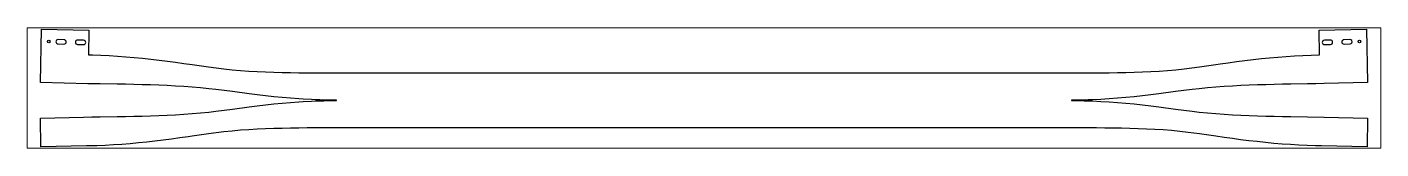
# Paper-space layout 'Layout1' of a CAD drawing. Header units: millimetres. Extents: x 0 to 257, y 86 to 109.
# The model-space entities are those that its viewports show. They can reach past a viewport. Long polylines and large blocks are cut down to what shows.
import ezdxf

# ---------------------------------------------------------------- set-up
doc = ezdxf.new("R2010")
doc.units = ezdxf.units.MM
doc.header["$LTSCALE"] = 25
doc.layers.add('3_Pezzi', color=7, linetype='Continuous')
doc.layers.add('5_Bulloni', color=7, linetype='Continuous')

msp = doc.modelspace()

# ---------------------------------------------------------------- linework, layer by layer
at = {"layer": '3_Pezzi', "color": 3, "linetype": 'Continuous'}
for p, q in [((0, 13), (2.8, 143)), ((2.8, 143), (117.9, 140.5)), ((117.9, 140.5), (116.7, 80.4)), ((3099.9, 140.5), (3215, 143)), ((3101.2, 80.4), (3099.9, 140.5)), ((3215, 143), (3217.8, 13)), ((116.7, 80.4), (126.8, 80.2)), ((126.8, 80.2), (147, 79.5)), ((147, 79.5), (167.1, 78.5)), ((167.1, 78.5), (187.3, 77.3)), ((187.3, 77.3), (207.5, 75.9)), ((207.5, 75.9), (227.6, 74.2)), ((227.6, 74.2), (247.7, 72.3)), ((247.7, 72.3), (267.8, 70.1)), ((267.8, 70.1), (287.9, 67.8)), ((287.9, 67.8), (307.9, 65.3)), ((2899.9, 64), (2919.9, 66.6)), ((2919.9, 66.6), (2940, 69)), ((2940, 69), (2960.1, 71.2)), ((2960.1, 71.2), (2980.2, 73.3)), ((2980.2, 73.3), (3000.3, 75.1)), ((3000.3, 75.1), (3020.5, 76.6)), ((3020.5, 76.6), (3040.6, 78)), ((3040.6, 78), (3060.8, 79)), ((3060.8, 79), (3081, 79.9)), ((3081, 79.9), (3101.2, 80.4)), ((307.9, 65.3), (328, 62.6)), ((328, 62.6), (348, 59.8)), ((348, 59.8), (368, 56.9)), ((368, 56.9), (407.9, 51.1)), ((407.9, 51.1), (445.1, 46.4)), ((445.1, 46.4), (465.2, 44.3)), ((465.2, 44.3), (485.4, 42.5)), ((485.4, 42.5), (505.6, 41.1)), ((505.6, 41.1), (526, 40)), ((526, 40), (546.2, 39.1)), ((546.2, 39.1), (566.4, 38.4)), ((566.4, 38.4), (586.6, 37.9)), ((586.6, 37.9), (606.8, 37.5)), ((606.8, 37.5), (627, 37.1)), ((627, 37.1), (637.1, 37)), ((637.1, 37), (657.3, 36.8)), ((657.3, 36.8), (677.5, 36.7)), ((677.5, 36.7), (717.9, 36.5)), ((717.9, 36.5), (2500, 36.5)), ((2500, 36.5), (2520.2, 36.6)), ((2520.2, 36.6), (2530.3, 36.6)), ((2530.3, 36.6), (2550.5, 36.7)), ((2550.5, 36.7), (2570.7, 36.9)), ((2570.7, 36.9), (2590.9, 37.1)), ((2590.9, 37.1), (2611.1, 37.5)), ((2611.1, 37.5), (2631.3, 37.9)), ((2631.3, 37.9), (2651.5, 38.4)), ((2651.5, 38.4), (2671.6, 39.1)), ((2671.6, 39.1), (2692, 40)), ((2692, 40), (2712.3, 41.1)), ((2712.3, 41.1), (2732.5, 42.5)), ((2732.5, 42.5), (2752.6, 44.3)), ((2752.6, 44.3), (2772.7, 46.4)), ((2772.7, 46.4), (2809.9, 51.1)), ((2809.9, 51.1), (2849.9, 56.9)), ((2849.9, 56.9), (2859.9, 58.4)), ((2859.9, 58.4), (2879.9, 61.2)), ((2879.9, 61.2), (2899.9, 64)), ((115.1, 10.5), (0, 13)), ((145.4, 10), (115.1, 10.5)), ((185.9, 9.3), (145.4, 10)), ((206.1, 8.9), (185.9, 9.3)), ((226.3, 8.5), (206.1, 8.9)), ((246.6, 8), (226.3, 8.5)), ((266.8, 7.4), (246.6, 8)), ((287, 6.7), (266.8, 7.4)), ((307.3, 5.8), (287, 6.7)), ((327.6, 4.7), (307.3, 5.8)), ((347.8, 3.5), (327.6, 4.7)), ((368, 2), (347.8, 3.5)), ((388.2, 0.3), (368, 2)), ((408.3, -1.7), (388.2, 0.3)), ((2829.6, 0.3), (2809.5, -1.7)), ((2849.8, 2), (2829.6, 0.3)), ((2870, 3.5), (2849.8, 2)), ((2890.2, 4.7), (2870, 3.5)), ((2910.5, 5.8), (2890.2, 4.7)), ((2930.8, 6.7), (2910.5, 5.8)), ((2951, 7.4), (2930.8, 6.7)), ((2971.3, 8), (2951, 7.4)), ((2991.5, 8.5), (2971.3, 8)), ((3011.8, 8.9), (2991.5, 8.5)), ((3032, 9.3), (3011.8, 8.9)), ((3072.4, 10), (3032, 9.3)), ((3092.6, 10.4), (3072.4, 10)), ((3112.8, 10.7), (3092.6, 10.4)), ((3217.8, 13), (3112.8, 10.7)), ((425.5, -3.5), (408.3, -1.7)), ((445.6, -5.9), (425.5, -3.5)), ((465.7, -8.4), (445.6, -5.9)), ((505.9, -14), (465.7, -8.4)), ((526, -16.6), (505.9, -14)), ((546.2, -19.1), (526, -16.6)), ((566.3, -21.3), (546.2, -19.1)), ((586.5, -23.3), (566.3, -21.3)), ((606.7, -25), (586.5, -23.3)), ((626.9, -26.5), (606.7, -25)), ((637, -27.1), (626.9, -26.5)), ((657.2, -28.1), (637, -27.1)), ((637.1, -32.9), (657.3, -31.9)), ((667.4, -28.5), (657.2, -28.1)), ((657.3, -31.9), (667.4, -31.5)), ((677.5, -28.8), (667.4, -28.5)), ((667.4, -31.5), (677.5, -31.1)), ((687.6, -29.1), (677.5, -28.8)), ((677.5, -31.1), (687.6, -30.9)), ((697.7, -29.3), (687.6, -29.1)), ((687.6, -30.9), (697.7, -30.7)), ((707.8, -29.4), (697.7, -29.3)), ((697.7, -30.7), (707.8, -30.6)), ((717.9, -29.4), (707.8, -29.4)), ((707.8, -30.6), (717.9, -30.6)), ((717.9, -30.6), (717.9, -29.4)), ((2510.1, -29.4), (2500, -29.4)), ((2500, -29.4), (2500, -30.6)), ((2500, -30.6), (2510.1, -30.6)), ((2520.2, -29.3), (2510.1, -29.4)), ((2510.1, -30.6), (2520.2, -30.7)), ((2530.3, -29.1), (2520.2, -29.3)), ((2520.2, -30.7), (2530.3, -30.9)), ((2540.4, -28.8), (2530.3, -29.1)), ((2530.3, -30.9), (2540.4, -31.1)), ((2550.5, -28.5), (2540.4, -28.8)), ((2540.4, -31.1), (2550.5, -31.5)), ((2570.7, -27.6), (2550.5, -28.5)), ((2550.5, -31.5), (2570.7, -32.4)), ((2580.8, -27.1), (2570.7, -27.6)), ((2570.7, -32.4), (2590.9, -33.5)), ((2590.9, -26.5), (2580.8, -27.1)), ((2611.2, -25), (2590.9, -26.5)), ((2631.3, -23.3), (2611.2, -25)), ((2651.5, -21.3), (2631.3, -23.3)), ((2671.7, -19.1), (2651.5, -21.3)), ((2691.8, -16.6), (2671.7, -19.1)), ((2711.9, -14), (2691.8, -16.6)), ((2752.2, -8.4), (2711.9, -14)), ((2772.3, -5.9), (2752.2, -8.4)), ((2792.4, -3.5), (2772.3, -5.9)), ((2809.5, -1.7), (2792.4, -3.5)), ((307.3, -65.8), (327.6, -64.7)), ((327.6, -64.7), (347.8, -63.5)), ((347.8, -63.5), (368, -62)), ((368, -62), (388.2, -60.3)), ((388.2, -60.3), (408.3, -58.3)), ((408.3, -58.3), (425.5, -56.5)), ((425.5, -56.5), (445.6, -54.1)), ((445.6, -54.1), (465.7, -51.6)), ((465.7, -51.6), (505.9, -46)), ((505.9, -46), (526, -43.4)), ((526, -43.4), (546.2, -40.9)), ((546.2, -40.9), (566.3, -38.7)), ((566.3, -38.7), (586.5, -36.7)), ((586.5, -36.7), (606.7, -35)), ((606.7, -35), (626.9, -33.5)), ((626.9, -33.5), (637.1, -32.9)), ((2590.9, -33.5), (2611.2, -35)), ((2611.2, -35), (2631.3, -36.7)), ((2631.3, -36.7), (2651.5, -38.7)), ((2651.5, -38.7), (2671.7, -40.9)), ((2671.7, -40.9), (2691.8, -43.4)), ((2691.8, -43.4), (2711.9, -46)), ((2711.9, -46), (2752.2, -51.6)), ((2752.2, -51.6), (2772.3, -54.1)), ((2772.3, -54.1), (2792.4, -56.5)), ((2792.4, -56.5), (2809.5, -58.3)), ((2809.5, -58.3), (2829.6, -60.3)), ((2829.6, -60.3), (2849.8, -62)), ((2849.8, -62), (2870, -63.5)), ((2870, -63.5), (2890.2, -64.7)), ((2890.2, -64.7), (2910.5, -65.8)), ((0, -73), (105, -70.7)), ((1.5, -143), (0, -73)), ((105, -70.7), (125.2, -70.3)), ((125.2, -70.3), (145.4, -70)), ((145.4, -70), (185.9, -69.3)), ((185.9, -69.3), (206.1, -68.9)), ((206.1, -68.9), (226.3, -68.5)), ((226.3, -68.5), (246.6, -68)), ((246.6, -68), (266.8, -67.4)), ((266.8, -67.4), (287, -66.7)), ((287, -66.7), (307.3, -65.8)), ((566.4, -98.4), (546.2, -99.1)), ((586.6, -97.9), (566.4, -98.4)), ((606.8, -97.5), (586.6, -97.9)), ((627, -97.1), (606.8, -97.5)), ((647.2, -96.9), (627, -97.1)), ((667.4, -96.7), (647.2, -96.9)), ((687.6, -96.6), (667.4, -96.7)), ((697.7, -96.6), (687.6, -96.6)), ((717.9, -96.5), (697.7, -96.6)), ((2500, -96.5), (717.9, -96.5)), ((2540.4, -96.7), (2500, -96.5)), ((2560.6, -96.8), (2540.4, -96.7)), ((2580.8, -97), (2560.6, -96.8)), ((2601, -97.3), (2580.8, -97)), ((2621.2, -97.6), (2601, -97.3)), ((2641.4, -98.1), (2621.2, -97.6)), ((2661.6, -98.7), (2641.4, -98.1)), ((2910.5, -65.8), (2930.8, -66.7)), ((2930.8, -66.7), (2951, -67.4)), ((2951, -67.4), (2971.3, -68)), ((2971.3, -68), (2991.5, -68.5)), ((2991.5, -68.5), (3011.8, -68.9)), ((3011.8, -68.9), (3032, -69.3)), ((3032, -69.3), (3112.8, -70.7)), ((3112.8, -70.7), (3217.8, -73)), ((3217.8, -73), (3216.3, -143)), ((257.8, -131.2), (237.7, -133.3)), ((277.9, -129), (257.8, -131.2)), ((297.9, -126.6), (277.9, -129)), ((318, -124), (297.9, -126.6)), ((338, -121.2), (318, -124)), ((358, -118.4), (338, -121.2)), ((368, -116.9), (358, -118.4)), ((407.9, -111.1), (368, -116.9)), ((445.1, -106.4), (407.9, -111.1)), ((465.2, -104.3), (445.1, -106.4)), ((485.4, -102.5), (465.2, -104.3)), ((505.6, -101.1), (485.4, -102.5)), ((525.8, -100), (505.6, -101.1)), ((546.2, -99.1), (525.8, -100)), ((2681.7, -99.5), (2661.6, -98.7)), ((2702.2, -100.5), (2681.7, -99.5)), ((2722.4, -101.8), (2702.2, -100.5)), ((2742.5, -103.4), (2722.4, -101.8)), ((2762.7, -105.3), (2742.5, -103.4)), ((2782.8, -107.6), (2762.7, -105.3)), ((2809.9, -111.1), (2782.8, -107.6)), ((2849.9, -116.9), (2809.9, -111.1)), ((2869.9, -119.8), (2849.9, -116.9)), ((2889.9, -122.6), (2869.9, -119.8)), ((2909.9, -125.3), (2889.9, -122.6)), ((2930, -127.8), (2909.9, -125.3)), ((2950, -130.1), (2930, -127.8)), ((2970.1, -132.3), (2950, -130.1)), ((112, -140.6), (1.5, -143)), ((136.9, -139.9), (112, -140.6)), ((157, -139), (136.9, -139.9)), ((177.2, -138), (157, -139)), ((197.4, -136.6), (177.2, -138)), ((217.5, -135.1), (197.4, -136.6)), ((237.7, -133.3), (217.5, -135.1)), ((2990.2, -134.2), (2970.1, -132.3)), ((3010.4, -135.9), (2990.2, -134.2)), ((3030.5, -137.3), (3010.4, -135.9)), ((3050.7, -138.5), (3030.5, -137.3)), ((3070.9, -139.5), (3050.7, -138.5)), ((3091.1, -140.2), (3070.9, -139.5)), ((3105.9, -140.6), (3091.1, -140.2)), ((3216.3, -143), (3105.9, -140.6))]:
    msp.add_line(p, q, dxfattribs=at)
at = {"layer": '5_Bulloni', "color": 4, "linetype": 'Continuous'}
for p, q in [((42.8, 106.9), (57.3, 106.5)), ((57.5, 117), (43, 117.4)), ((90.1, 105.8), (104.6, 105.5)), ((104.8, 116), (90.3, 116.3)), ((3127.5, 116.3), (3113, 116)), ((3113.3, 105.5), (3127.8, 105.8)), ((3174.8, 117.4), (3160.3, 117)), ((3160.6, 106.5), (3175.1, 106.9))]:
    msp.add_line(p, q, dxfattribs=at)
at = {"layer": '5_Bulloni', "color": 2, "linetype": 'Continuous'}
for centre in [(20.2, 112.6), (3197.7, 112.6)]:
    msp.add_circle(centre, 3.25, dxfattribs=at)
at = {"layer": '5_Bulloni', "color": 4, "linetype": 'Continuous'}
for centre, start, end in [((42.9, 112.1), 88.7563, 268.7563), ((57.4, 111.8), 268.7563, 88.7563), ((90.2, 111.1), 88.7563, 268.7562), ((104.7, 110.7), 268.7563, 88.7563), ((3113.2, 110.7), 91.2444, 271.2417), ((3127.7, 111.1), 271.2417, 91.2417), ((3160.4, 111.8), 91.2417, 271.2417), ((3174.9, 112.1), 271.2417, 91.2444)]:
    msp.add_arc(centre, 5.25, start, end, dxfattribs=at)

psp = doc.layouts.get("Layout1")

# ---------------------------------------------------------------- viewports
at = {"layer": '0'}
psp.add_viewport(center=(128.5, 97.5), size=(257, 22.83756), view_center_point=(1608.92, 0), view_height=291.66372, dxfattribs=at)

doc.saveas('drawing.dxf')
